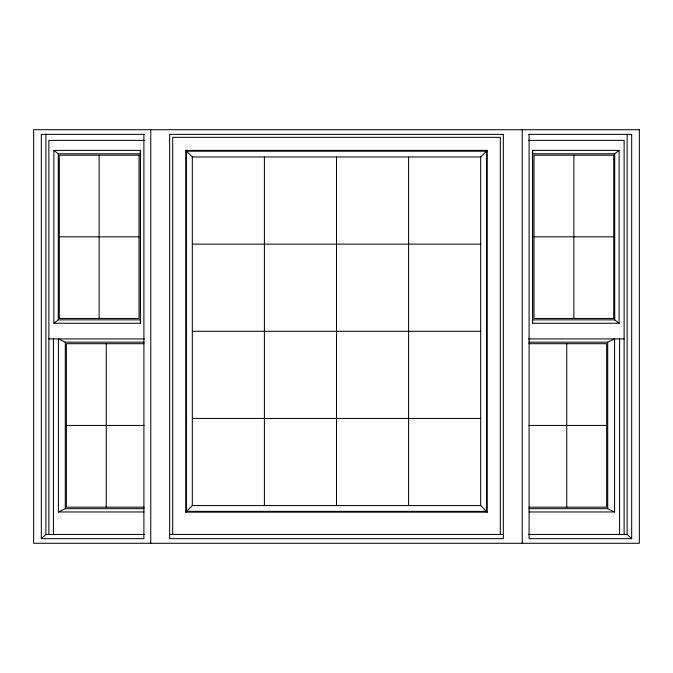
<?xml version="1.0" encoding="UTF-8"?>
<svg xmlns="http://www.w3.org/2000/svg" width="673" height="673" viewBox="0 0 673 673"><rect width="100%" height="100%" fill="white"/><g stroke="black" fill="none" stroke-linecap="round" stroke-linejoin="round"><path stroke-width="1.01" d="M140.421 323.25L140.421 150.399L53.89 150.399L53.89 323.25L140.421 323.25L140.421 150.399M532.579 323.25L532.579 150.399L619.11 150.399L619.11 323.25L532.579 323.25L532.579 150.399M487.269 512.161L480.682 505.574L480.682 156.986L487.269 150.399L185.731 150.399L185.731 512.161L487.269 512.161L487.269 150.399M185.731 512.161L192.318 505.574L192.318 156.986L185.731 150.399M144.266 134.339L41.322 134.339L41.322 538.661L45.865 534.446L144.729 534.446M53.89 323.25L58.282 319.86L140.009 319.86M532.991 153.797L614.718 153.797L619.11 150.399M144.047 342.17L65.281 342.17L58.433 338.906L58.433 511.96L65.281 508.695L144.047 508.695M528.953 342.17L607.719 342.17L614.567 338.906L614.567 511.96L529.079 511.96M528.734 134.339L631.678 134.339L631.678 538.661L529.096 538.661L529.096 134.339M144.392 140.363L48.877 140.363L48.877 534.446M528.608 140.363L624.123 140.363L624.123 534.446M53.89 150.399L58.282 153.797L140.009 153.797M192.318 156.986L480.682 156.986M59.274 236.829L139.008 236.829M533.992 236.829L613.726 236.829M192.318 244.131L480.682 244.131M532.991 319.86L614.718 319.86L619.11 323.25M192.318 331.284L480.682 331.284M48.877 338.906L144.392 338.906M528.608 338.906L624.123 338.906M144.022 343.701L66.366 343.701L66.366 507.173L144.022 507.173M528.978 343.701L606.634 343.701L606.634 507.173L528.978 507.173M192.318 418.429L480.682 418.429M66.366 425.437L144.022 425.437M528.978 425.437L606.634 425.437M192.318 505.574L480.682 505.574M528.953 508.695L607.719 508.695L614.567 511.96M58.433 511.96L143.921 511.96M169.672 534.446L503.328 534.446M528.271 534.446L627.135 534.446L631.678 538.661M41.322 538.661L143.904 538.661L143.904 134.339M627.135 134.339L627.135 534.446M619.581 338.906L619.581 534.446M614.718 153.797L614.718 319.86M607.719 342.17L607.719 508.695M573.859 155.202L573.859 318.447M566.759 343.701L566.759 507.173M522.231 129.721L522.231 543.279M500.317 534.446L500.317 137.351L172.683 137.351L172.683 534.446M408.595 156.986L408.595 505.574M336.5 156.986L336.5 505.574M264.405 156.986L264.405 505.574M150.769 129.721L150.769 543.279M106.241 343.701L106.241 507.173M99.141 155.202L99.141 318.447M65.281 342.17L65.281 508.695M58.282 153.797L58.282 319.86M53.419 338.906L53.419 534.446M45.865 134.339L45.865 534.446M639.35 129.721L33.65 129.721L33.65 543.279L639.35 543.279L639.35 129.721M503.328 134.339L169.672 134.339L169.672 538.661L503.328 538.661L503.328 134.339M486.47 151.198L186.53 151.198L186.53 511.362L486.47 511.362L486.47 151.198M139.008 155.202L59.274 155.202L59.274 318.447L139.008 318.447L139.008 155.202M613.726 155.202L533.992 155.202L533.992 318.447L613.726 318.447L613.726 155.202"/></g></svg>
